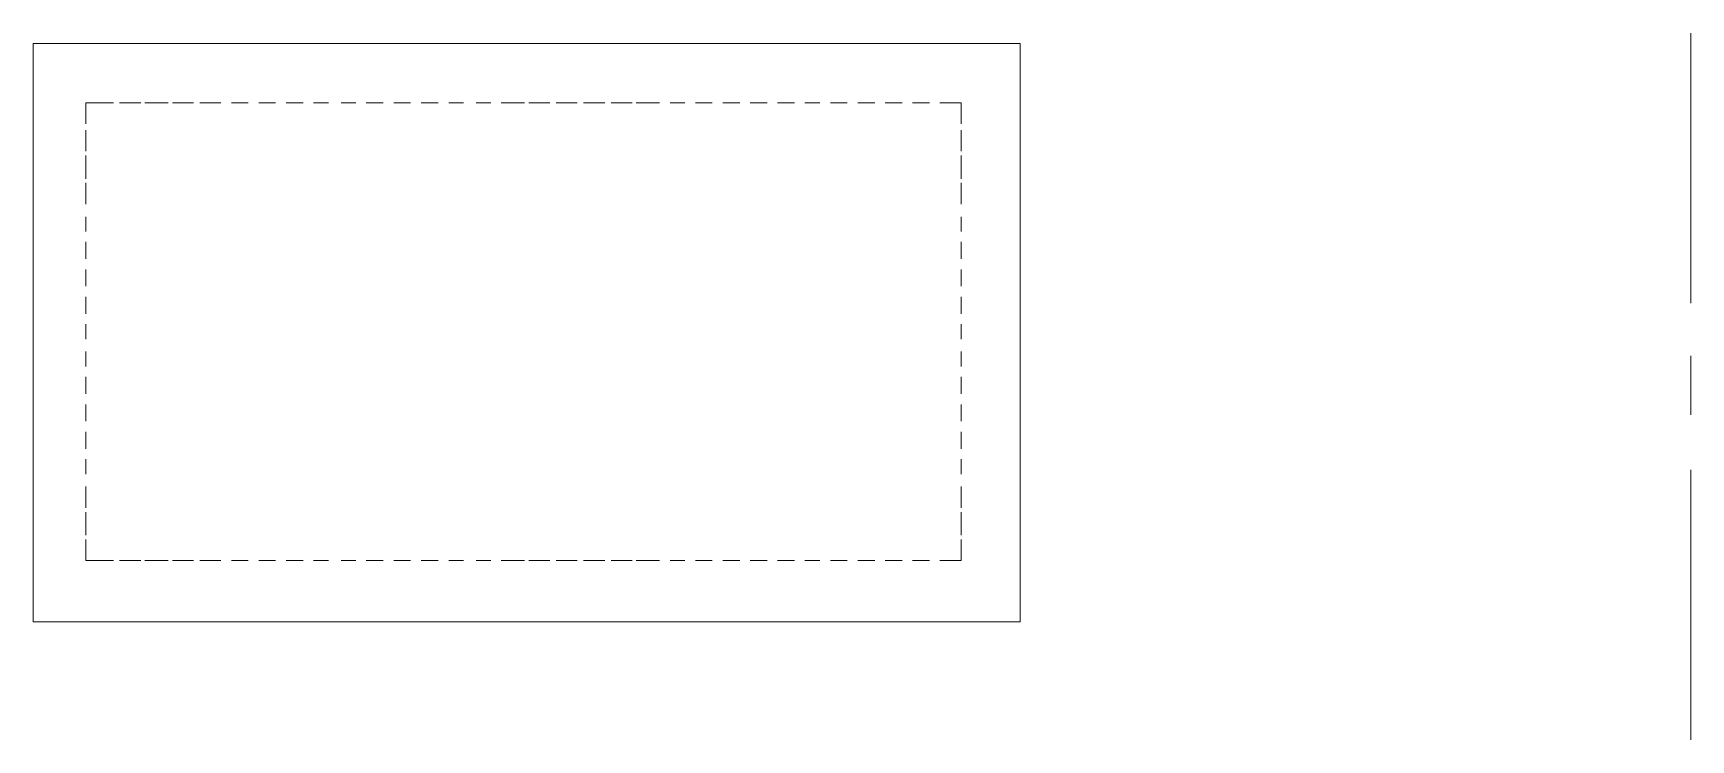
# Model space of a CAD drawing. Header units: millimetres. Extents: x 3220 to 226993, y 817 to 176024.
# Drawn here: x 74887 to 76024, y 79204 to 79689 of the extents above; entities that cross this region are included whole.
import ezdxf

# ---------------------------------------------------------------- set-up
doc = ezdxf.new("R2010")
doc.units = ezdxf.units.MM

# ---------------------------------------------------------------- blocks, each defined once
blk = doc.blocks.new('ligne broyage 2')
at = {"color": 1, "linetype": 'Continuous', "lineweight": 5, "true_color": 0x000001}
for points in [[(0, -263.3), (0, -78.1)], [(0, -339.9), (0, -299.4)], [(0, -562.7), (0, -377.6)]]:
    blk.add_lwpolyline(points, dxfattribs=at)
at = {"color": 7, "linetype": 'Continuous', "lineweight": 15, "true_color": 0x000007}
blk.add_lwpolyline([(1137, -481.7), (1137, -85.3), (460, -85.3), (460, -481.7)], close=True, dxfattribs=at)
for points in [[(500.5, -140.3), (500.5, -125.9), (515, -125.9)], [(522.2, -125.9), (533.8, -125.9)], [(541, -125.9), (552.6, -125.9)], [(559.8, -125.9), (571.4, -125.9)], [(578.6, -125.9), (590.2, -125.9)], [(597.4, -125.9), (607.6, -125.9)], [(614.8, -125.9), (626.4, -125.9)], [(633.6, -125.9), (645.2, -125.9)], [(652.4, -125.9), (664, -125.9)], [(671.2, -125.9), (682.8, -125.9)], [(690, -125.9), (700.1, -125.9)], [(707.4, -125.9), (723.3, -125.9)], [(726.2, -125.9), (740.6, -125.9)], [(745, -125.9), (759.5, -125.9)], [(763.8, -125.9), (778.3, -125.9)], [(782.6, -125.9), (797.1, -125.9)], [(800, -125.9), (815.9, -125.9)], [(823.1, -125.9), (833.2, -125.9)], [(841.9, -125.9), (852, -125.9)], [(859.3, -125.9), (870.8, -125.9)], [(878.1, -125.9), (889.6, -125.9)], [(896.9, -125.9), (908.5, -125.9)], [(915.7, -125.9), (925.8, -125.9)], [(934.5, -125.9), (944.6, -125.9)], [(951.8, -125.9), (963.4, -125.9)], [(970.7, -125.9), (982.2, -125.9)], [(989.5, -125.9), (1001, -125.9)], [(1008.3, -125.9), (1022.7, -125.9)], [(1027.1, -125.9), (1041.5, -125.9)], [(1044.4, -125.9), (1060.3, -125.9)], [(1063.2, -125.9), (1077.7, -125.9)], [(1082, -125.9), (1100.8, -125.9), (1100.8, -140.3)], [(500.5, -159.1), (500.5, -144.7)], [(1100.8, -144.7), (1100.8, -159.1)], [(500.5, -177.9), (500.5, -162)], [(1100.8, -162), (1100.8, -177.9)], [(500.5, -195.3), (500.5, -180.8)], [(1100.8, -180.8), (1100.8, -195.3)], [(500.5, -214.1), (500.5, -204)], [(1100.8, -204), (1100.8, -214.1)], [(500.5, -232.9), (500.5, -221.3)], [(1100.8, -221.3), (1100.8, -232.9)], [(500.5, -251.7), (500.5, -240.1)], [(1100.8, -240.1), (1100.8, -251.7)], [(500.5, -270.5), (500.5, -258.9)], [(1100.8, -258.9), (1100.8, -270.5)], [(500.5, -287.9), (500.5, -277.7)], [(1100.8, -277.7), (1100.8, -287.9)], [(500.5, -306.7), (500.5, -296.5)], [(1100.8, -296.5), (1100.8, -306.7)], [(500.5, -325.5), (500.5, -313.9)], [(1100.8, -313.9), (1100.8, -325.5)], [(500.5, -344.3), (500.5, -332.7)], [(1100.8, -332.7), (1100.8, -344.3)], [(500.5, -363.1), (500.5, -351.5)], [(1100.8, -351.5), (1100.8, -363.1)], [(500.5, -380.5), (500.5, -370.3)], [(1100.8, -370.3), (1100.8, -380.5)], [(500.5, -403.6), (500.5, -389.1)], [(1100.8, -389.1), (1100.8, -403.6)], [(500.5, -422.4), (500.5, -406.5)], [(1100.8, -406.5), (1100.8, -422.4)], [(500.5, -439.8), (500.5, -425.3)], [(1100.8, -425.3), (1100.8, -439.8), (1082, -439.8)], [(515, -439.8), (500.5, -439.8), (500.5, -439.8)], [(533.8, -439.8), (522.2, -439.8)], [(552.6, -439.8), (541, -439.8)], [(571.4, -439.8), (559.8, -439.8)], [(590.2, -439.8), (578.6, -439.8)], [(607.6, -439.8), (597.4, -439.8)], [(626.4, -439.8), (614.8, -439.8)], [(645.2, -439.8), (633.6, -439.8)], [(664, -439.8), (652.4, -439.8)], [(682.8, -439.8), (671.2, -439.8)], [(700.1, -439.8), (690, -439.8)], [(723.3, -439.8), (707.4, -439.8)], [(740.6, -439.8), (726.2, -439.8)], [(759.5, -439.8), (745, -439.8)], [(778.3, -439.8), (763.8, -439.8)], [(797.1, -439.8), (782.6, -439.8)], [(815.9, -439.8), (800, -439.8)], [(833.2, -439.8), (823.1, -439.8)], [(852, -439.8), (841.9, -439.8)], [(870.8, -439.8), (859.3, -439.8)], [(889.6, -439.8), (878.1, -439.8)], [(908.5, -439.8), (896.9, -439.8)], [(925.8, -439.8), (915.7, -439.8)], [(944.6, -439.8), (934.5, -439.8)], [(963.4, -439.8), (951.8, -439.8)], [(982.2, -439.8), (970.7, -439.8)], [(1001, -439.8), (989.5, -439.8)], [(1022.7, -439.8), (1008.3, -439.8)], [(1041.5, -439.8), (1027.1, -439.8)], [(1060.3, -439.8), (1044.4, -439.8)], [(1077.7, -439.8), (1063.2, -439.8)]]:
    blk.add_lwpolyline(points, dxfattribs=at)

msp = doc.modelspace()

# ---------------------------------------------------------------- block references
at = {"xscale": -1}
msp.add_blockref('ligne broyage 2', (76023.7, 79767.2), dxfattribs=at)

doc.saveas('drawing.dxf')
